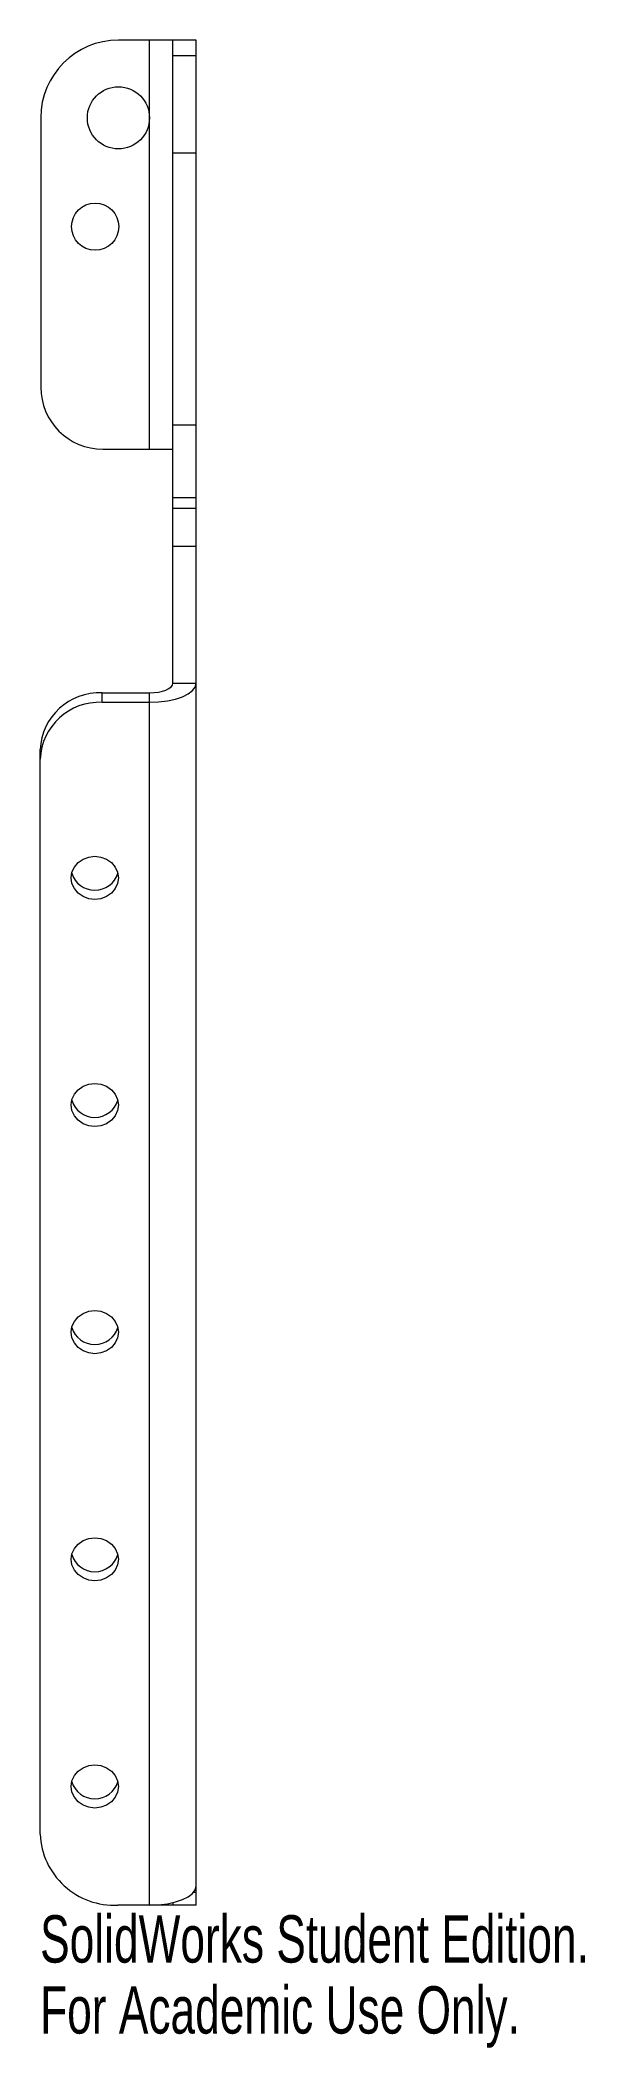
# Paper-space layout '_Bottom' of a CAD drawing. Header units: inches. Extents: x -0.63 to 1.56, y -4.32 to 3.75.
import ezdxf

# ---------------------------------------------------------------- set-up
doc = ezdxf.new("R2010")
doc.units = ezdxf.units.IN
doc.header["$MEASUREMENT"] = 0
doc.styles.add('SLDTEXTSTYLE0', font='TXT', dxfattribs={"width": 0.7})

psp = doc.layouts.new('_Bottom')

# ---------------------------------------------------------------- linework, layer by layer
at = {"color": 7, "linetype": 'Continuous', "lineweight": 15}
for p, q in [((0, 3.75), (-0.3125, 3.75)), ((-0.1875, 2.105), (-0.1875, 3.75)), ((-0.0938, 1.1636), (-0.0938, 3.75)), ((0, -3.75), (0, 3.75)), ((-0.0938, 3.6883), (0, 3.6883)), ((-0.625, 3.4375), (-0.625, 2.355)), ((-0.0938, 3.2964), (0, 3.2964)), ((0, 2.2023), (-0.0938, 2.2023)), ((-0.375, 2.105), (-0.0938, 2.105)), ((-0.0938, 1.9105), (0, 1.9105)), ((-0.0938, 1.8677), (0, 1.8677)), ((-0.0938, 1.7155), (0, 1.7155)), ((-0.0938, 1.1636), (0, 1.1636)), ((-0.3775, 1.0873), (-0.3775, 1.1254)), ((-0.3775, 1.1254), (-0.1875, 1.1254)), ((-0.3775, 1.0873), (-0.1875, 1.0873)), ((-0.1875, -3.75), (-0.1875, 1.1254)), ((-0.6275, -3.4646), (-0.6275, 0.8971)), ((-0.0093, -3.6974), (0, -3.6974)), ((0, -3.75), (-0.315, -3.75)), ((-0.0938, -3.7398), (-0.0938, -3.75))]:
    psp.add_line(p, q, dxfattribs=at)
at = {"color": 7, "linetype": 'Continuous', "lineweight": 15, "flags": 128}
for points in [[(-0.1875, 1.0873), (-0.1509, 1.0887), (-0.1157, 1.0931), (-0.0833, 1.1001), (-0.0549, 1.1096), (-0.0316, 1.1212), (-0.0143, 1.1344), (-0.0036, 1.1487), (0, 1.1636)], [(-0.1875, 1.1254), (-0.1692, 1.1261), (-0.1516, 1.1283), (-0.1354, 1.1318), (-0.1212, 1.1366), (-0.1095, 1.1424), (-0.1009, 1.149), (-0.0956, 1.1561), (-0.0938, 1.1636)], [(-0.4075, 0.4681), (-0.3829, 0.4651), (-0.36, 0.4565), (-0.3403, 0.4427), (-0.3252, 0.4247), (-0.3157, 0.4038), (-0.3125, 0.3813), (-0.3157, 0.3588), (-0.3252, 0.3379), (-0.3403, 0.3199), (-0.36, 0.3062), (-0.3829, 0.2975), (-0.4075, 0.2945), (-0.4321, 0.2975), (-0.455, 0.3062), (-0.4747, 0.3199), (-0.4898, 0.3379), (-0.4993, 0.3588), (-0.5025, 0.3813), (-0.4993, 0.4038), (-0.4898, 0.4247), (-0.4747, 0.4427), (-0.455, 0.4565), (-0.4321, 0.4651), (-0.4075, 0.4681)], [(-0.4075, -0.4453), (-0.3829, -0.4483), (-0.36, -0.457), (-0.3403, -0.4708), (-0.3252, -0.4887), (-0.3157, -0.5097), (-0.3125, -0.5321), (-0.3157, -0.5546), (-0.3252, -0.5755), (-0.3403, -0.5935), (-0.36, -0.6073), (-0.3829, -0.6159), (-0.4075, -0.6189), (-0.4321, -0.6159), (-0.455, -0.6073), (-0.4747, -0.5935), (-0.4898, -0.5755), (-0.4993, -0.5546), (-0.5025, -0.5321), (-0.4993, -0.5097), (-0.4898, -0.4887), (-0.4747, -0.4708), (-0.455, -0.457), (-0.4321, -0.4483), (-0.4075, -0.4453)], [(-0.4075, -1.3588), (-0.3829, -1.3617), (-0.36, -1.3704), (-0.3403, -1.3842), (-0.3252, -1.4022), (-0.3157, -1.4231), (-0.3125, -1.4456), (-0.3157, -1.468), (-0.3252, -1.4889), (-0.3403, -1.5069), (-0.36, -1.5207), (-0.3829, -1.5294), (-0.4075, -1.5323), (-0.4321, -1.5294), (-0.455, -1.5207), (-0.4747, -1.5069), (-0.4898, -1.4889), (-0.4993, -1.468), (-0.5025, -1.4456), (-0.4993, -1.4231), (-0.4898, -1.4022), (-0.4747, -1.3842), (-0.455, -1.3704), (-0.4321, -1.3617), (-0.4075, -1.3588)], [(-0.4075, -2.2722), (-0.3829, -2.2752), (-0.36, -2.2838), (-0.3403, -2.2976), (-0.3252, -2.3156), (-0.3157, -2.3365), (-0.3125, -2.359), (-0.3157, -2.3814), (-0.3252, -2.4024), (-0.3403, -2.4203), (-0.36, -2.4341), (-0.3829, -2.4428), (-0.4075, -2.4458), (-0.4321, -2.4428), (-0.455, -2.4341), (-0.4747, -2.4203), (-0.4898, -2.4024), (-0.4993, -2.3814), (-0.5025, -2.359), (-0.4993, -2.3365), (-0.4898, -2.3156), (-0.4747, -2.2976), (-0.455, -2.2838), (-0.4321, -2.2752), (-0.4075, -2.2722)], [(-0.4075, -3.1856), (-0.3829, -3.1886), (-0.36, -3.1973), (-0.3403, -3.211), (-0.3252, -3.229), (-0.3157, -3.2499), (-0.3125, -3.2724), (-0.3157, -3.2949), (-0.3252, -3.3158), (-0.3403, -3.3338), (-0.36, -3.3476), (-0.3829, -3.3562), (-0.4075, -3.3592), (-0.4321, -3.3562), (-0.455, -3.3476), (-0.4747, -3.3338), (-0.4898, -3.3158), (-0.4993, -3.2949), (-0.5025, -3.2724), (-0.4993, -3.2499), (-0.4898, -3.229), (-0.4747, -3.211), (-0.455, -3.1973), (-0.4321, -3.1886), (-0.4075, -3.1856)], [(-0.1875, -3.75), (-0.1509, -3.7485), (-0.1157, -3.7442), (-0.0833, -3.7371), (-0.0549, -3.7276), (-0.0316, -3.7161), (-0.0143, -3.7029), (-0.0036, -3.6886), (0, -3.6737)]]:
    psp.add_lwpolyline(points, dxfattribs=at)
at = {"color": 7, "linetype": 'Continuous', "lineweight": 15}
for centre, radius in [((-0.3125, 3.4375), 0.125), ((-0.4062, 3), 0.095)]:
    psp.add_circle(centre, radius, dxfattribs=at)
for centre, radius, start, end in [((-0.3125, 3.4375), 0.3125, 90, 180), ((-0.375, 2.355), 0.25, 180, 270), ((-0.3883, 0.8862), 0.2395, 87.42028, 177.39868), ((-0.3874, 0.8471), 0.2404, 87.63285, 177.1861), ((-0.4075, 0.4283), 0.0968, 196.75662, 343.24338), ((-0.4075, -0.4851), 0.0968, 196.75662, 343.24338), ((-0.4075, -1.3986), 0.0968, 196.75662, 343.24338), ((-0.4075, -2.312), 0.0968, 196.75662, 343.24338), ((-0.4075, -3.2254), 0.0968, 196.75662, 343.24338), ((-0.3292, -3.4517), 0.2986, 182.46148, 272.71957)]:
    psp.add_arc(centre, radius, start, end, dxfattribs=at)

# ---------------------------------------------------------------- texts
at = {"color": 7, "linetype": 'Continuous', "char_height": 0.1903, "attachment_point": 1, "style": 'SLDTEXTSTYLE0'}
for s, insert in [('SolidWorks Student Edition.', (-0.6275, -3.7905)), ('For Academic Use Only.', (-0.6275, -4.0759))]:
    psp.add_mtext(s, dxfattribs=dict(at, insert=insert))

doc.saveas('drawing.dxf')
